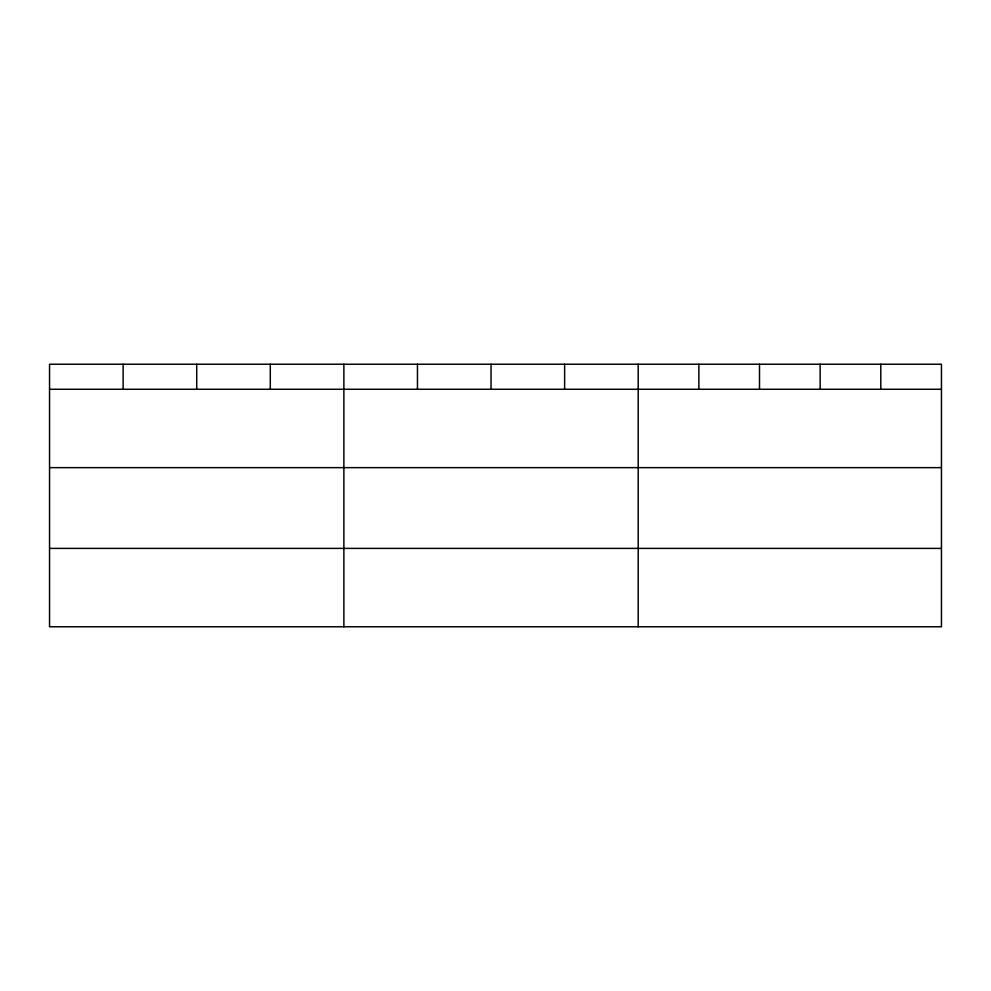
<?xml version="1.0" encoding="UTF-8"?>
<svg xmlns="http://www.w3.org/2000/svg" width="991" height="991" viewBox="0 0 991 991"><rect width="100%" height="100%" fill="white"/><g stroke="black" fill="none" stroke-linecap="round" stroke-linejoin="round"><path stroke-width="1.49" d="M941.45 467.641L941.45 364.23L49.55 364.23L49.55 626.77L941.45 626.77L941.45 467.641L49.55 467.641M49.55 389.265L941.45 389.265M49.55 548.395L941.45 548.395M880.801 364.23L880.801 389.265M820.152 364.23L820.152 389.265M759.502 364.23L759.502 389.265M698.853 364.23L698.853 389.265M638.204 364.23L638.204 626.77M564.622 364.23L564.622 389.265M491.04 364.23L491.04 389.265M417.459 364.23L417.459 389.265M343.877 364.23L343.877 626.77M270.295 364.23L270.295 389.265M196.714 364.23L196.714 389.265M123.132 364.23L123.132 389.265"/></g></svg>
